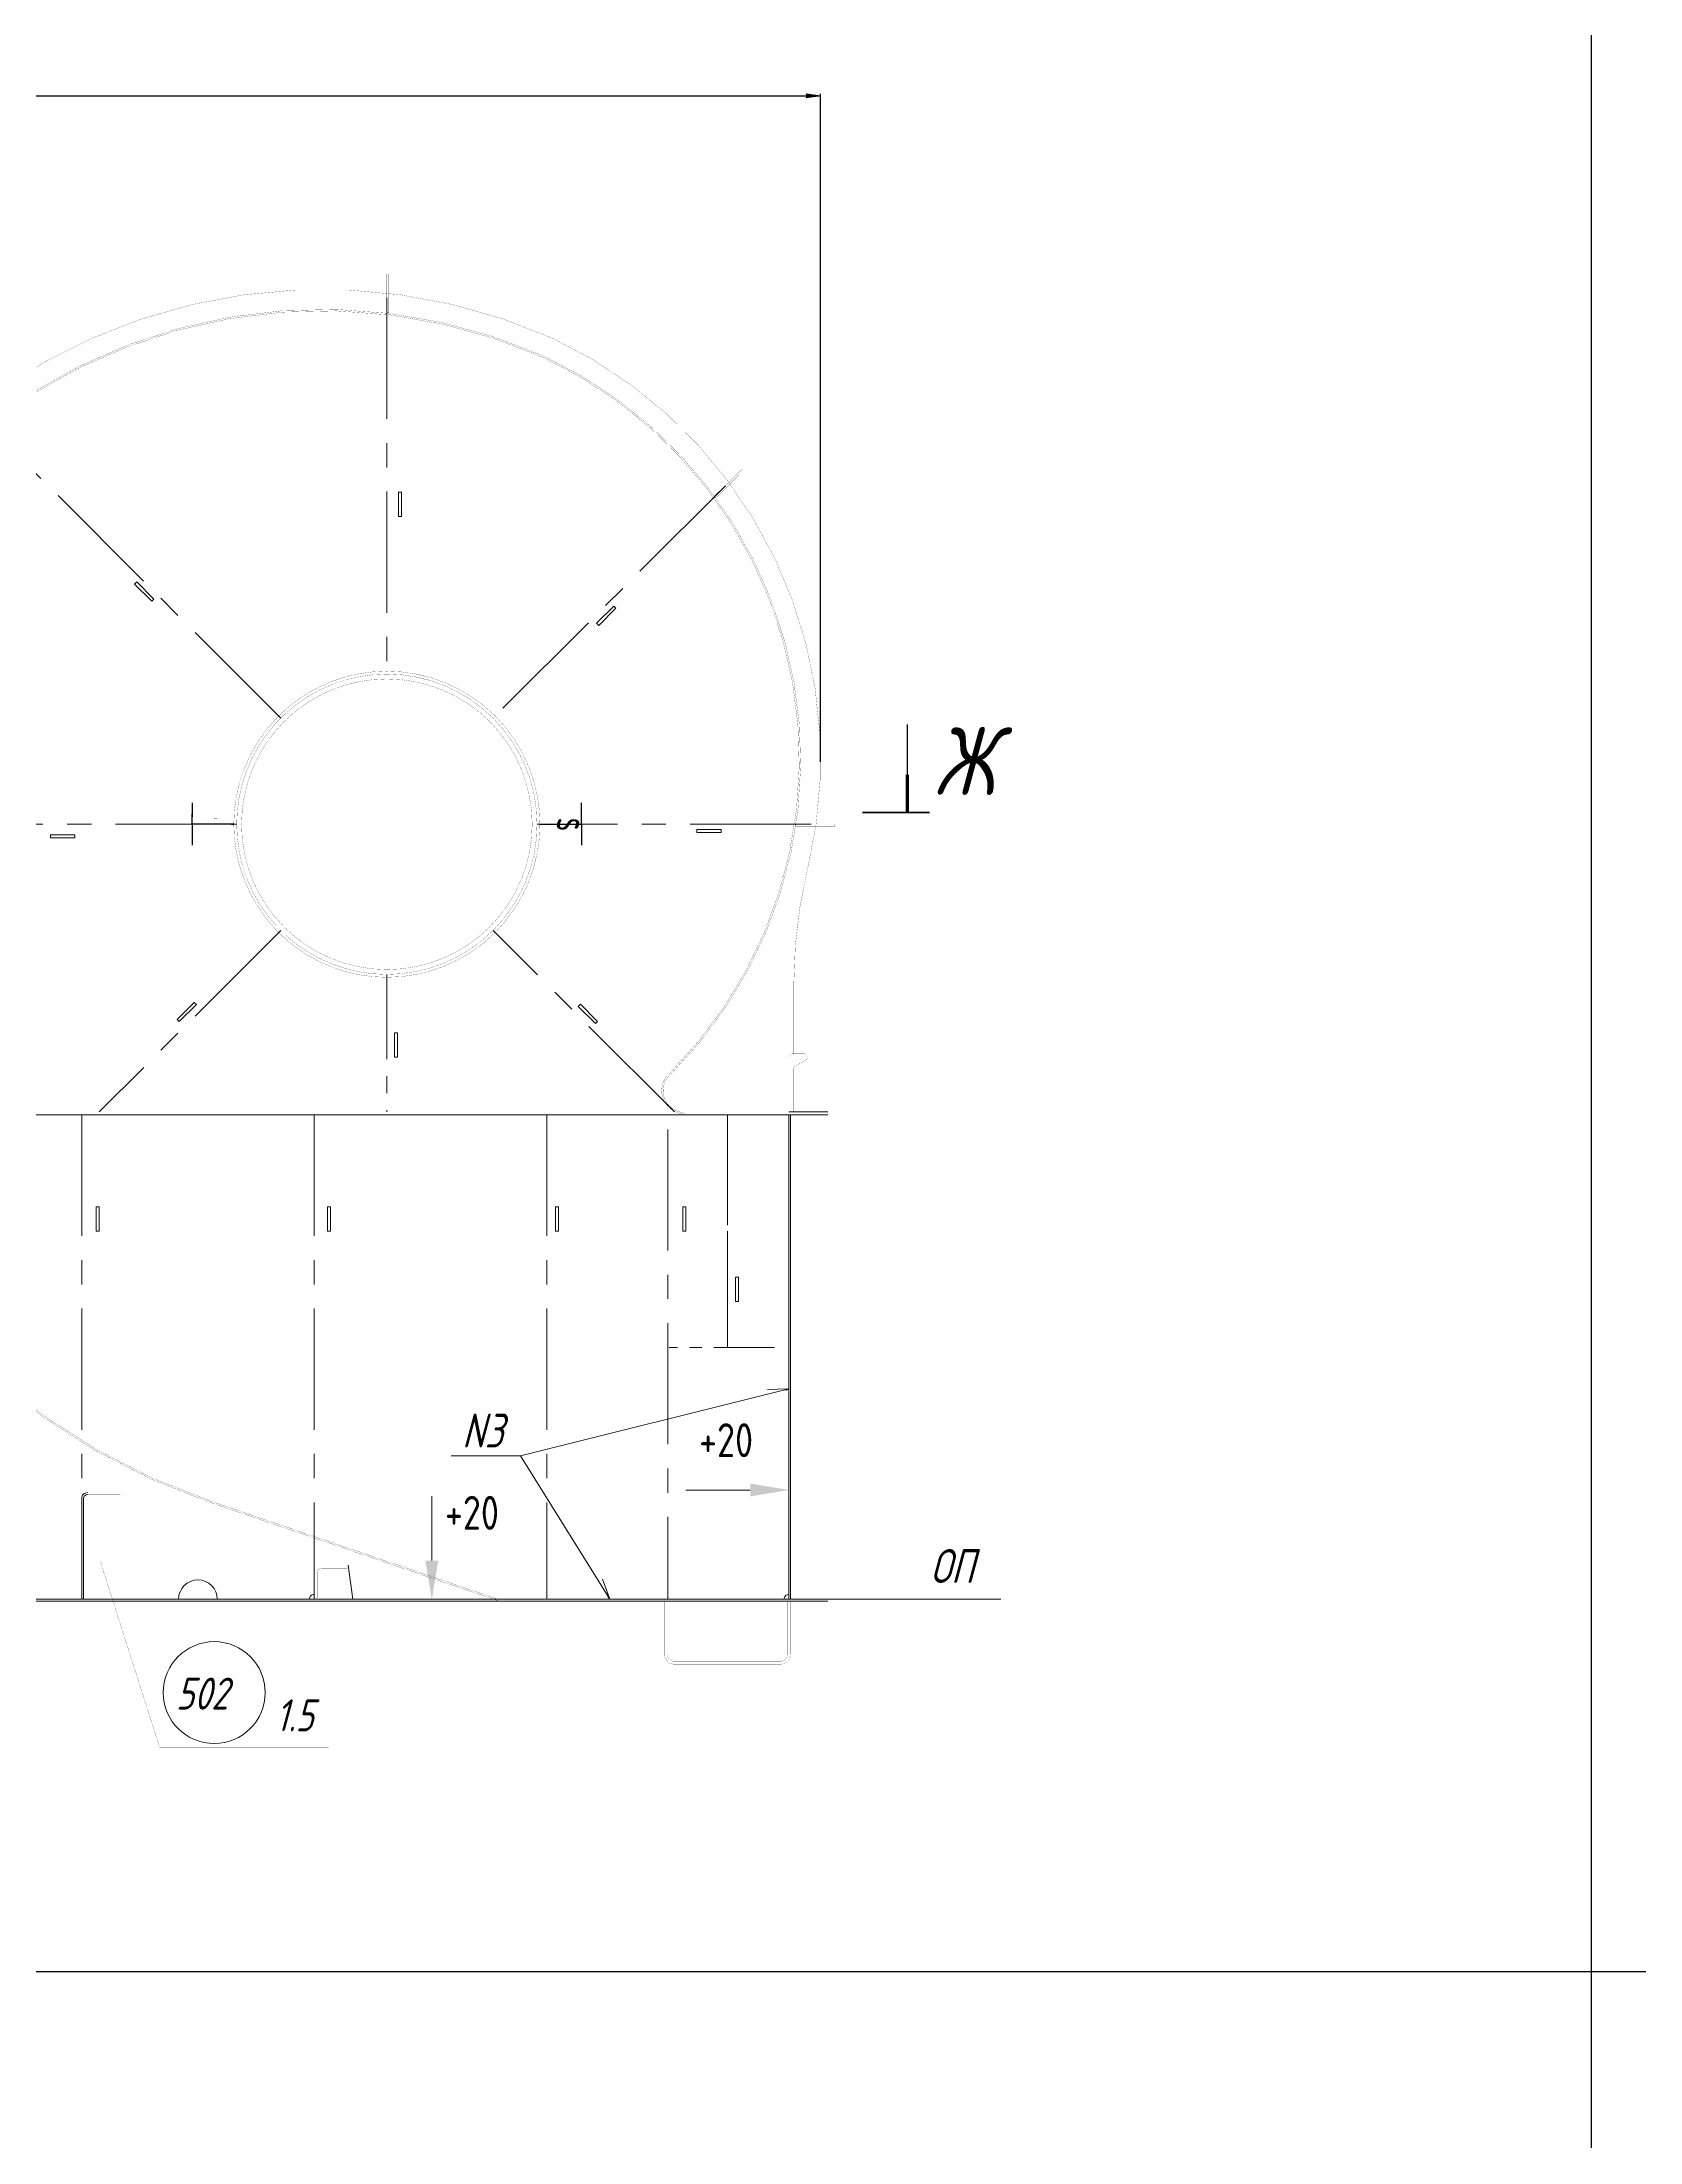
# Model space of a CAD drawing. Header units: millimetres. Extents: x 77380 to 135900, y -26587 to 17301.
# Drawn here: x 96663 to 98312, y -18340 to -16172 of the extents above; entities that cross this region are included whole.
import ezdxf

# ---------------------------------------------------------------- set-up
doc = ezdxf.new("R2010")
doc.units = ezdxf.units.MM
for name, pattern in [('K5LT32768', [0]), ('K5LT32770', [0]), ('K5LT32772', [0]), ('K5LT32776', [0]), ('K5LT32777', [0]), ('K5LT32779', [0]), ('K5LT32780', [0]), ('K5LT32782', [50, 37.5, -12.5]), ('K5LT32785', [200, 125, -25, 25, -25]), ('K5LT32790', [0]), ('K5LT32794', [0]), ('K5LT32796', [0]), ('K5LT32800', [100, 75, -25]), ('K5LT32802', [100, 62.5, -12.5, 12.5, -12.5]), ('K5LT32804', [50, 37.5, -12.5]), ('K5LT32806', [140, 87.5, -17.5, 17.5, -17.5]), ('K5LT32807', [850.2, 600, -125, 0.2, -125]), ('K5LT32831', [0]), ('K5LT32832', [0]), ('K5LT32833', [0]), ('K5LT32834', [0]), ('K5LT32835', [0]), ('K5LT32836', [0]), ('K5LT32837', [0]), ('K5LT_THIN', [0])]:
    doc.linetypes.add(name, pattern=pattern)
doc.layers.add('4001', color=7, linetype='Continuous')
doc.layers.add('РАЗМЕРЫ', color=3, linetype='Continuous', lineweight=25)
doc.styles.add('KDIMTEXTSTYLE', font='GOST_AU.SHX', dxfattribs={"width": 0.96, "oblique": 15, "height": 5})
doc.styles.add('KTEXTSTYLE', font='GOST_AU.SHX', dxfattribs={"width": 0.96, "height": 5})
doc.dimstyles.new('KDIMSTYLE (1.00)', dxfattribs={"dimtxt": 5, "dimasz": 1, "dimexe": 2, "dimexo": 0, "dimgap": 1, "dimtad": 1, "dimtxsty": 'KDIMTEXTSTYLE', "dimsah": 1, "dimcen": 0, "dimdle": 1, "dimadec": 0, "dimazin": 0, "dimtfac": 0.667, "dimtmove": 0, "dimatfit": 3, "dimfxl": 1, "dimtvp": 1, "dimtolj": 1, "dimtzin": 0, "dimarcsym": 0})

# ---------------------------------------------------------------- blocks, each defined once
blk = doc.blocks.new('KDIMARROW_01')
blk.add_hatch(color=0).paths.add_polyline_path([(0, 0), (-15, 2), (-13.5, 0), (-15, -2)])
at = {"color": 0, "linetype": 'K5LT_THIN', "lineweight": 18}
for p, q in [((-13.5, 0), (-15, 2)), ((-15, 2), (0, 0)), ((0, 0), (-15, -2)), ((-15, -2), (-13.5, 0))]:
    blk.add_line(p, q, dxfattribs=at)
at = {"layer": '4001', "color": 0, "linetype": 'K5LT_THIN', "lineweight": 18}
blk.add_line((0, 0), (-1, 0), dxfattribs=at)
blk = doc.blocks.new('*D644')
at = {"layer": 'Defpoints', "color": 0}
for p in [(97466.6, -16227.6), (95201.3, -16905.2), (97466.6, -16915)]:
    blk.add_point(p, dxfattribs=at)
at = {"layer": 'РАЗМЕРЫ', "color": 0, "lineweight": -2}
for p, q in [((95201.3, -16905.2), (95201.3, -16225.6)), ((95202.3, -16227.6), (97465.6, -16227.6)), ((97466.6, -16915), (97466.6, -16225.6))]:
    blk.add_line(p, q, dxfattribs=at)
at = {"layer": 'РАЗМЕРЫ', "color": 0, "lineweight": -2, "rotation": 180}
blk.add_blockref('KDIMARROW_01', (95201.3, -16227.6), dxfattribs=at)
at = {"layer": 'РАЗМЕРЫ', "color": 0, "lineweight": -2}
blk.add_blockref('KDIMARROW_01', (97466.6, -16227.6), dxfattribs=at)
at = {"layer": 'РАЗМЕРЫ', "color": 7, "insert": (96323.6, -16207), "char_height": 5, "attachment_point": 5, "style": 'KDIMTEXTSTYLE'}
blk.add_mtext('\\A1;\\H35.0;\\W0.965;\\Q15;\\H35.0;\\W0.965;\\Q15;\\Q15;2265\\H35.0;\\W0.965;\\Q15;\\Q15;*', dxfattribs=at)
blk = doc.blocks.new('U232')
blk.add_hatch(color=7).paths.add_polyline_path([(129853.1, 17006.3), (129853.1, 16993), (129893.1, 16999.7)])
at = {"color": 7, "linetype": 'K5LT32831', "lineweight": 9}
blk.add_line((129853.1, 16999.7), (129786.6, 16999.7), dxfattribs=at)
blk = doc.blocks.new('U234')
blk.add_hatch(color=7).paths.add_polyline_path([(129517.8, 16926.9), (129531.2, 16926.9), (129524.5, 16886.9)])
at = {"color": 7, "linetype": 'K5LT32831', "lineweight": 9}
blk.add_line((129524.5, 16926.9), (129524.5, 16993.5), dxfattribs=at)
blk = doc.blocks.new('U246')
at = {"color": 2, "linetype": 'K5LT32836', "lineweight": 30, "true_color": 0xffff00}
for p, q in [((129679, 17687.1), (129678.9, 17709)), ((129636.1, 17686.9), (129679, 17687.1)), ((129679, 17687.1), (129679.1, 17665.2))]:
    blk.add_line(p, q, dxfattribs=at)
at = {"color": 2, "linetype": 'K5LT32837', "true_color": 0xffff00, "const_width": 1.12}
for points in [[(129678.9, 17709), (129678.9, 17694.1)], [(129636.1, 17686.9), (129651, 17687)], [(129679.1, 17665.2), (129679, 17680.1)]]:
    blk.add_lwpolyline(points, dxfattribs=at)
at = {"color": 7, "insert": (129686.5, 17693.6), "char_height": 2.5, "attachment_point": 1, "rotation": 269.6928, "style": 'KTEXTSTYLE'}
blk.add_mtext('\\H3.5;\\W0.965;\\Q15;\\Q0;\\W0.765;\\H33.07;{\\c65535;s}', dxfattribs=at)
blk = doc.blocks.new('U247')
at = {"true_color": 0xffff00}
blk.add_hatch(color=2, dxfattribs=at).paths.add_polyline_path([(129300.5, 17692.3), (129300.5, 17692.3), (129300.5, 17692.3), (129300.6, 17692.3), (129300.7, 17692.4), (129300.7, 17692.4), (129300.7, 17692.4), (129300.6, 17692.5), (129300.5, 17692.6), (129300.4, 17692.7), (129300.4, 17692.8), (129300.4, 17693.1), (129300.5, 17693.3), (129300.7, 17693.3), (129300.9, 17693.2), (129301.8, 17692.4), (129302, 17692.3), (129302.2, 17692.3), (129302.6, 17692.4), (129302.8, 17692.7), (129302.8, 17693), (129302.7, 17693.3), (129302.4, 17693.5), (129302.4, 17693.5), (129302.4, 17693.5), (129302.3, 17693.5), (129302.2, 17693.4), (129302.2, 17693.4), (129302.3, 17693.4), (129302.4, 17693.2), (129302.5, 17693), (129302.5, 17692.7), (129302.4, 17692.6), (129302.2, 17692.5), (129302, 17692.6), (129301.1, 17693.4), (129300.9, 17693.5), (129300.8, 17693.5), (129300.7, 17693.5), (129300.3, 17693.4), (129300.1, 17693.1), (129300.1, 17692.8), (129300.2, 17692.5)])
at = {"color": 2, "linetype": 'K5LT32836', "lineweight": 30, "true_color": 0xffff00}
for p, q in [((129277.3, 17687.1), (129277.4, 17709)), ((129277.3, 17687.1), (129277.1, 17665.2)), ((129320.1, 17686.9), (129277.3, 17687.1))]:
    blk.add_line(p, q, dxfattribs=at)
at = {"color": 2, "linetype": 'K5LT32837', "true_color": 0xffff00, "const_width": 1.12}
for points in [[(129277.4, 17709), (129277.3, 17694.1)], [(129277.1, 17665.2), (129277.2, 17680.1)], [(129320.1, 17686.9), (129305.2, 17687)]]:
    blk.add_lwpolyline(points, dxfattribs=at)
blk = doc.blocks.new('U254')
at = {"color": 7, "linetype": 'K5LT_THIN', "lineweight": 18}
for p, q in [((129616.1, 17034.9), (129708.4, 16886.9)), ((129708.4, 16886.9), (129706.2, 16890.3))]:
    blk.add_line(p, q, dxfattribs=at)
at = {"color": 7, "linetype": 'K5LT32835', "lineweight": 18}
for p, q in [((129706.3, 16889.2), (129707.1, 16889)), ((129706.3, 16889.2), (129706.3, 16889.2)), ((129706.3, 16889.1), (129706.3, 16889.2)), ((129706.3, 16889.1), (129707.1, 16889)), ((129706.4, 16889.3), (129707, 16889.1)), ((129706.4, 16889.1), (129706.4, 16889.3)), ((129706.4, 16889), (129706.5, 16889.3)), ((129706.4, 16889.1), (129707.1, 16888.9)), ((129706.4, 16889), (129707.2, 16888.8)), ((129706.5, 16889.4), (129706.9, 16889.3)), ((129706.5, 16888.9), (129706.6, 16889.4)), ((129706.5, 16888.9), (129706.6, 16889.4)), ((129706.5, 16889.3), (129707, 16889.2)), ((129706.5, 16888.9), (129707.2, 16888.7)), ((129706.6, 16888.8), (129706.7, 16889.5)), ((129706.6, 16888.8), (129706.8, 16889.5)), ((129706.6, 16889.4), (129706.9, 16889.3)), ((129706.6, 16888.8), (129707.3, 16888.7)), ((129706.7, 16889.4), (129706.8, 16889.4)), ((129706.7, 16888.7), (129706.8, 16889.4)), ((129706.7, 16888.7), (129706.9, 16889.3)), ((129706.7, 16888.7), (129707.3, 16888.6)), ((129706.8, 16889.5), (129706.8, 16889.5)), ((129706.8, 16888.6), (129706.9, 16889.2)), ((129706.8, 16888.6), (129707, 16889.2)), ((129706.8, 16888.6), (129707.4, 16888.5)), ((129706.8, 16888.6), (129707.4, 16888.4)), ((129706.9, 16888.5), (129707, 16889.1)), ((129706.9, 16888.4), (129707.1, 16889)), ((129706.9, 16888.5), (129707.5, 16888.3)), ((129707, 16888.4), (129707.1, 16888.9)), ((129707, 16888.3), (129707.2, 16888.8)), ((129707, 16888.4), (129707.5, 16888.3)), ((129707.1, 16888.3), (129707.2, 16888.8)), ((129707.1, 16888.3), (129707.6, 16888.2)), ((129707.1, 16888.2), (129707.6, 16888.1)), ((129707.2, 16888.2), (129707.3, 16888.7)), ((129707.2, 16888.2), (129707.3, 16888.6)), ((129707.2, 16888.1), (129707.7, 16888)), ((129707.3, 16888.1), (129707.4, 16888.5)), ((129707.3, 16888.1), (129707.4, 16888.5)), ((129707.3, 16888.1), (129707.7, 16888)), ((129707.4, 16888), (129707.5, 16888.4)), ((129707.4, 16887.9), (129707.5, 16888.3)), ((129707.4, 16888), (129707.8, 16887.9)), ((129707.5, 16887.9), (129707.5, 16888.2)), ((129707.5, 16887.8), (129707.6, 16888.2)), ((129707.5, 16887.9), (129707.8, 16887.8)), ((129707.5, 16887.8), (129707.9, 16887.7)), ((129707.6, 16887.8), (129707.6, 16888.1)), ((129707.6, 16887.7), (129707.7, 16888)), ((129707.6, 16887.7), (129707.9, 16887.7)), ((129707.7, 16887.7), (129707.7, 16887.9)), ((129707.7, 16887.6), (129707.8, 16887.9)), ((129707.7, 16887.6), (129708, 16887.6)), ((129707.8, 16887.6), (129707.8, 16887.8)), ((129707.8, 16887.5), (129707.9, 16887.7)), ((129707.8, 16887.6), (129708, 16887.5)), ((129707.8, 16887.5), (129708, 16887.4)), ((129707.9, 16887.4), (129707.9, 16887.6)), ((129707.9, 16887.4), (129708, 16887.6)), ((129708, 16887.3), (129708, 16887.5)), ((129707.9, 16887.4), (129708.1, 16887.4)), ((129708, 16887.3), (129708.1, 16887.4)), ((129708, 16887.3), (129708.1, 16887.3)), ((129708.1, 16887.2), (129708.1, 16887.3)), ((129708.1, 16887.2), (129708.2, 16887.2)), ((129708.1, 16887.2), (129708.2, 16887.2)), ((129708.2, 16887.1), (129708.2, 16887.2)), ((129708.2, 16887.1), (129708.2, 16887.1)), ((129708.2, 16887.1), (129708.3, 16887.1)), ((129708.3, 16887.1), (129708.3, 16887.1)), ((129708.3, 16887), (129708.3, 16887)), ((129708.3, 16887), (129708.3, 16887))]:
    blk.add_line(p, q, dxfattribs=at)
at = {"color": 7, "linetype": 'K5LT32835', "const_width": 0.18}
blk.add_lwpolyline([(129706.8, 16889.5), (129708.4, 16886.9), (129706.3, 16889.2)], close=True, dxfattribs=at)
blk = doc.blocks.new('U255')
at = {"color": 7, "linetype": 'K5LT_THIN', "lineweight": 18}
for p, q in [((129616.1, 17034.9), (129893.1, 17104.2)), ((129893.1, 17104.2), (129889.2, 17103.2))]:
    blk.add_line(p, q, dxfattribs=at)
at = {"color": 7, "linetype": 'K5LT32835', "lineweight": 18}
for p, q in [((129890.2, 17103.3), (129890.3, 17103.5)), ((129890.2, 17103.3), (129890.4, 17103.5)), ((129890.2, 17103.4), (129890.2, 17103.4)), ((129890.8, 17103.1), (129890.2, 17103.4)), ((129890.8, 17103.1), (129890.2, 17103.4)), ((129890.7, 17103), (129890.2, 17103.3)), ((129890.3, 17102.9), (129890.7, 17103.6)), ((129890.3, 17103.2), (129890.5, 17103.5)), ((129890.3, 17103.1), (129890.6, 17103.5)), ((129890.3, 17103), (129890.6, 17103.5)), ((129890.9, 17103.1), (129890.3, 17103.5)), ((129890.6, 17103), (129890.3, 17103.2)), ((129890.6, 17103), (129890.3, 17103.1)), ((129890.4, 17102.9), (129890.3, 17103)), ((129890.5, 17102.9), (129890.3, 17103)), ((129890.4, 17102.9), (129890.3, 17102.9)), ((129890.4, 17102.9), (129890.8, 17103.6)), ((129891, 17103.2), (129890.4, 17103.5)), ((129890.5, 17102.9), (129890.9, 17103.6)), ((129891.1, 17103.2), (129890.5, 17103.5)), ((129890.6, 17103), (129891, 17103.6)), ((129891.1, 17103.2), (129890.6, 17103.5)), ((129890.7, 17103), (129891.1, 17103.7)), ((129891.2, 17103.2), (129890.7, 17103.6)), ((129890.8, 17103.1), (129891.2, 17103.7)), ((129891.3, 17103.3), (129890.8, 17103.6)), ((129890.9, 17103.1), (129891.3, 17103.7)), ((129891.3, 17103.3), (129890.9, 17103.6)), ((129891.4, 17103.3), (129890.9, 17103.6)), ((129891, 17103.2), (129891.3, 17103.7)), ((129891.5, 17103.4), (129891, 17103.6)), ((129891.1, 17103.2), (129891.4, 17103.7)), ((129891.5, 17103.4), (129891.1, 17103.7)), ((129891.2, 17103.3), (129891.5, 17103.8)), ((129891.6, 17103.4), (129891.2, 17103.7)), ((129891.3, 17103.3), (129891.6, 17103.8)), ((129891.7, 17103.5), (129891.3, 17103.7)), ((129891.4, 17103.4), (129891.7, 17103.8)), ((129891.7, 17103.5), (129891.4, 17103.7)), ((129891.5, 17103.4), (129891.8, 17103.8)), ((129891.8, 17103.5), (129891.5, 17103.7)), ((129891.6, 17103.5), (129891.9, 17103.8)), ((129891.9, 17103.6), (129891.6, 17103.8)), ((129891.9, 17103.6), (129891.6, 17103.8)), ((129891.7, 17103.5), (129891.9, 17103.9)), ((129892, 17103.6), (129891.7, 17103.8)), ((129891.8, 17103.6), (129892, 17103.9)), ((129892.1, 17103.7), (129891.8, 17103.8)), ((129891.9, 17103.6), (129892.1, 17103.9)), ((129892.2, 17103.7), (129891.9, 17103.9)), ((129892, 17103.7), (129892.2, 17103.9)), ((129892.2, 17103.7), (129892, 17103.9)), ((129892.1, 17103.7), (129892.3, 17104)), ((129892.3, 17103.8), (129892.1, 17103.9)), ((129892.2, 17103.7), (129892.4, 17104)), ((129892.4, 17103.8), (129892.2, 17103.9)), ((129892.5, 17103.9), (129892.3, 17104)), ((129892.4, 17103.8), (129892.3, 17103.9)), ((129892.4, 17103.8), (129892.5, 17104)), ((129892.6, 17103.9), (129892.4, 17104)), ((129892.5, 17103.8), (129892.6, 17104)), ((129892.6, 17103.9), (129892.5, 17104)), ((129892.6, 17103.9), (129892.6, 17104)), ((129892.7, 17104), (129892.6, 17104)), ((129892.7, 17103.9), (129892.7, 17104.1)), ((129892.8, 17104), (129892.7, 17104.1)), ((129892.8, 17104), (129892.8, 17104.1)), ((129892.8, 17104), (129892.8, 17104.1)), ((129892.9, 17104), (129892.9, 17104.1)), ((129892.9, 17104.1), (129892.9, 17104.1)), ((129893, 17104.1), (129892.9, 17104.1)), ((129893, 17104.1), (129893, 17104.1)), ((129893.1, 17104.1), (129893, 17104.1)), ((129893.1, 17104.1), (129893.1, 17104.2))]:
    blk.add_line(p, q, dxfattribs=at)
at = {"color": 7, "linetype": 'K5LT32835', "const_width": 0.18}
blk.add_lwpolyline([(129890.2, 17103.4), (129893.1, 17104.2), (129890.4, 17102.9)], close=True, dxfattribs=at)
blk = doc.blocks.new('U265')
at = {"color": 2, "linetype": 'K5LT32782', "lineweight": 18, "true_color": 0xffff00}
for p, q in [((129490, 18029.9), (129493.1, 18029.9)), ((129490, 18004.8), (129490, 18029.9)), ((129493.1, 18029.9), (129493.1, 18004.8)), ((129493.1, 18004.8), (129490, 18004.8))]:
    blk.add_line(p, q, dxfattribs=at)
blk = doc.blocks.new('U266')
at = {"color": 2, "linetype": 'K5LT32782', "lineweight": 18, "true_color": 0xffff00}
for p, q in [((129486, 17471.5), (129489.1, 17471.5)), ((129486, 17446.4), (129486, 17471.5)), ((129489.1, 17471.5), (129489.1, 17446.4)), ((129489.1, 17446.4), (129486, 17446.4))]:
    blk.add_line(p, q, dxfattribs=at)
blk = doc.blocks.new('U267')
at = {"color": 2, "linetype": 'K5LT32782', "lineweight": 18, "true_color": 0xffff00}
for p, q in [((129178, 17292), (129181.1, 17292)), ((129178, 17266.9), (129178, 17292)), ((129181.1, 17292), (129181.1, 17266.9)), ((129181.1, 17266.9), (129178, 17266.9))]:
    blk.add_line(p, q, dxfattribs=at)
blk = doc.blocks.new('U268')
at = {"color": 2, "linetype": 'K5LT32782', "lineweight": 18, "true_color": 0xffff00}
for p, q in [((129416.9, 17292), (129420, 17292)), ((129416.9, 17266.9), (129416.9, 17292)), ((129420, 17292), (129420, 17266.9)), ((129420, 17266.9), (129416.9, 17266.9))]:
    blk.add_line(p, q, dxfattribs=at)
blk = doc.blocks.new('U269')
at = {"color": 2, "linetype": 'K5LT32782', "lineweight": 18, "true_color": 0xffff00}
for p, q in [((129652, 17292), (129655.1, 17292)), ((129652, 17266.9), (129652, 17292)), ((129655.1, 17292), (129655.1, 17266.9)), ((129655.1, 17266.9), (129652, 17266.9))]:
    blk.add_line(p, q, dxfattribs=at)
blk = doc.blocks.new('U270')
at = {"color": 2, "linetype": 'K5LT32782', "lineweight": 18, "true_color": 0xffff00}
for p, q in [((129783.5, 17292), (129786.6, 17292)), ((129783.5, 17266.9), (129783.5, 17292)), ((129786.6, 17292), (129786.6, 17266.9)), ((129786.6, 17266.9), (129783.5, 17266.9))]:
    blk.add_line(p, q, dxfattribs=at)
blk = doc.blocks.new('U277')
at = {"color": 2, "linetype": 'K5LT32782', "lineweight": 18, "true_color": 0xffff00}
for p, q in [((129131.1, 17673), (129131.1, 17676.2)), ((129131.1, 17676.2), (129156.2, 17676.2)), ((129156.2, 17673), (129131.1, 17673)), ((129156.2, 17676.2), (129156.2, 17673))]:
    blk.add_line(p, q, dxfattribs=at)
blk = doc.blocks.new('U278')
at = {"color": 2, "linetype": 'K5LT32782', "lineweight": 18, "true_color": 0xffff00}
for p, q in [((129798.1, 17678.3), (129798.1, 17681.5)), ((129798.1, 17681.5), (129823.2, 17681.5)), ((129823.2, 17678.3), (129798.1, 17678.3)), ((129823.2, 17681.5), (129823.2, 17678.3))]:
    blk.add_line(p, q, dxfattribs=at)
blk = doc.blocks.new('U279')
at = {"color": 2, "linetype": 'K5LT32782', "lineweight": 18, "true_color": 0xffff00}
for p, q in [((129675.7, 17498.9), (129677.9, 17501.1)), ((129693.4, 17481.2), (129675.7, 17498.9)), ((129677.9, 17501.1), (129695.6, 17483.4)), ((129695.6, 17483.4), (129693.4, 17481.2))]:
    blk.add_line(p, q, dxfattribs=at)
blk = doc.blocks.new('U280')
at = {"color": 2, "linetype": 'K5LT32782', "lineweight": 18, "true_color": 0xffff00}
for p, q in [((129261.6, 17485.4), (129279.3, 17503.1)), ((129281.5, 17500.9), (129263.8, 17483.2)), ((129279.3, 17503.1), (129281.5, 17500.9)), ((129263.8, 17483.2), (129261.6, 17485.4))]:
    blk.add_line(p, q, dxfattribs=at)
blk = doc.blocks.new('U281')
at = {"color": 2, "linetype": 'K5LT32782', "lineweight": 18, "true_color": 0xffff00}
for p, q in [((129217.7, 17934.9), (129219.9, 17937.1)), ((129235.4, 17917.2), (129217.7, 17934.9)), ((129219.9, 17937.1), (129237.6, 17919.4)), ((129237.6, 17919.4), (129235.4, 17917.2))]:
    blk.add_line(p, q, dxfattribs=at)
blk = doc.blocks.new('U284')
at = {"color": 2, "linetype": 'K5LT32782', "lineweight": 18, "true_color": 0xffff00}
for p, q in [((129694.6, 17894.4), (129712.3, 17912.1)), ((129714.5, 17909.9), (129696.8, 17892.2)), ((129712.3, 17912.1), (129714.5, 17909.9)), ((129696.8, 17892.2), (129694.6, 17894.4))]:
    blk.add_line(p, q, dxfattribs=at)
blk = doc.blocks.new('U302')
at = {"color": 7, "linetype": 'K5LT32834', "lineweight": 30}
blk.add_line((130015.3, 17699), (130015.3, 17790.1), dxfattribs=at)
at = {"color": 7, "linetype": 'K5LT32832', "lineweight": 60}
blk.add_line((130038.3, 17699), (129968.9, 17699), dxfattribs=at)
at = {"color": 7, "linetype": 'K5LT32833', "const_width": 3.54}
blk.add_lwpolyline([(130015.3, 17699), (130015.3, 17738.1)], dxfattribs=at)

msp = doc.modelspace()

# ---------------------------------------------------------------- linework, layer by layer
at = {"color": 6}
for p, q in [((98262.304, -25985.734), (98262.304, -6183.971)), ((94137.059, -18163.819), (102487.549, -18163.819))]:
    msp.add_line(p, q, dxfattribs=at)
at = {"color": 1, "linetype": 'K5LT32785', "lineweight": 18, "true_color": 0xff0000}
for p, q in [((97018.95, -16436.153), (97018.95, -16824.552)), ((96909.351, -16869.952), (96594.951, -16555.553)), ((97368.452, -16630.052), (97128.552, -16869.952)), ((96863.95, -16979.552), (96208.95, -16979.552)), ((97456.95, -16979.552), (97173.949, -16979.552)), ((96909.352, -17089.152), (96721.952, -17276.552)), ((97315.951, -17276.552), (97128.551, -17089.152)), ((96703.95, -17279.552), (96703.95, -17669.552)), ((96943.95, -17279.552), (96943.95, -17779.552)), ((97183.95, -17279.552), (97183.95, -17779.552)), ((97308.95, -17294.552), (97308.95, -17779.552))]:
    msp.add_line(p, q, dxfattribs=at)
at = {"color": 5, "linetype": 'K5LT32807', "lineweight": 18, "true_color": 0x0000ff}
for p, q in [((97368.081, -16630.422), (97357.251, -16641.252)), ((97357.252, -16641.252), (97368.082, -16630.422))]:
    msp.add_line(p, q, dxfattribs=at)
at = {"color": 1, "linetype": 'K5LT32806', "lineweight": 18, "true_color": 0xff0000}
msp.add_line((97018.95, -17134.553), (97018.95, -17276.552), dxfattribs=at)
at = {"color": 3, "linetype": 'K5LT32768', "lineweight": 18, "true_color": 0x00ff00}
for p, q in [((97433.949, -17276.552), (97473.949, -17276.552)), ((97433.949, -17279.552), (97473.949, -17279.552)), ((97433.95, -17779.552), (97433.95, -17279.552)), ((97433.95, -17779.552), (97433.95, -17279.552)), ((97435.45, -17779.552), (97435.45, -17279.552)), ((97473.949, -17779.552), (95193.95, -17779.552)), ((97473.949, -17781.552), (95193.95, -17781.552)), ((97433.95, -17779.552), (95233.95, -17779.552)), ((96705.95, -17779.553), (96743.85, -17779.553))]:
    msp.add_line(p, q, dxfattribs=at)
at = {"color": 6, "linetype": 'K5LT32776', "lineweight": 18, "true_color": 0xff00ff}
for p, q in [((97433.95, -17279.552), (95233.95, -17279.552)), ((97370.485, -17279.552), (97370.485, -17393.552))]:
    msp.add_line(p, q, dxfattribs=at)
at = {"color": 2, "linetype": 'K5LT32770', "lineweight": 18, "true_color": 0xffff00}
for p, q in [((97370.45, -17399.552), (97370.45, -17519.552)), ((97378.884, -17447.028), (97382.015, -17447.028)), ((97382.015, -17447.028), (97382.015, -17472.077)), ((97382.015, -17472.077), (97378.884, -17472.077))]:
    msp.add_line(p, q, dxfattribs=at)
at = {"color": 7, "linetype": 'K5LT32780', "lineweight": 18}
for p, q in [((97378.884, -17472.077), (97378.884, -17447.028)), ((97156.964, -17631.565), (97085.283, -17631.565))]:
    msp.add_line(p, q, dxfattribs=at)
at = {"color": 1, "linetype": 'K5LT32802', "lineweight": 18, "true_color": 0xff0000}
msp.add_line((97418.95, -17519.552), (97310.45, -17519.552), dxfattribs=at)
at = {"color": 7, "linetype": 'K5LT_THIN', "lineweight": 18}
for p, q in [((97433.949, -17562.337), (97411.963, -17563.111)), ((96978.95, -17744.552), (96983.95, -17779.552)), ((97249.185, -17779.552), (97241.393, -17758.978))]:
    msp.add_line(p, q, dxfattribs=at)
at = {"color": 8, "linetype": 'K5LT32779', "lineweight": 18, "true_color": 0x808080}
for p, q in [((96703.949, -17779.553), (96703.949, -17675.479)), ((96705.95, -17779.553), (96705.95, -17675.479)), ((96705.95, -17681.452), (96705.95, -17779.553))]:
    msp.add_line(p, q, dxfattribs=at)
at = {"color": 1, "linetype": 'K5LT32772', "lineweight": 18, "true_color": 0xff0000}
msp.add_line((95018.976, -17779.553), (97652.676, -17779.553), dxfattribs=at)
at = {"color": 3, "linetype": 'K5LT32777', "true_color": 0x00ff00, "const_width": 0.18}
msp.add_lwpolyline([(95233.95, -17779.552), (95233.95, -17220.052, 0.41423792), (95230.45, -17216.553), (95228.95, -17216.553), (95228.95, -17144.179, 0.05960315), (95214.84, -17026.235, -0.35700911), (95478.233, -16477.723, -0.00501713), (95478.635, -16477.54, -0.31096461), (96130.498, -16600.028, 0.19978838), (96201.45, -16629.552), (96466.451, -16629.552, 0.19978334), (96537.404, -16600.026, -0.31089765), (97189.262, -16477.538, -0.00504742), (97189.667, -16477.723, -0.35700911), (97453.059, -17026.235, 0.05960327), (97438.95, -17144.179), (97438.95, -17216.553), (97437.45, -17216.553, 0.41423792), (97433.95, -17220.052), (97433.95, -17779.552)], format="xyb", dxfattribs=at)
at = {"color": 5, "linetype": 'K5LT32794', "true_color": 0x0000ff, "const_width": 0.18}
for points in [[(97018.95, -16451.552), (97018.95, -16411.552), (97020.95, -16411.552), (97020.95, -16451.552), (97018.95, -16451.552)], [(97357.199, -16641.23), (97385.634, -16613.097), (97387.041, -16614.519), (97358.606, -16642.652), (97357.199, -16641.23)], [(97440.95, -16979.552), (97480.95, -16979.552), (97480.95, -16981.552), (97440.95, -16981.552), (97440.95, -16979.552)]]:
    msp.add_lwpolyline(points, dxfattribs=at)
at = {"color": 6, "linetype": 'K5LT32800', "true_color": 0xff00ff, "const_width": 0.18}
for points in [[(97326.479, -17278.16), (97319.615, -17275.926, -0.59636959), (97312.555, -17236.969, 0.51915234), (97180.971, -16496.287, 0.41261207), (96437.577, -16780.847, 0.43745176), (96835.465, -17679.272), (97133.165, -17780.958)], [(97326.015, -17279.587), (97319.15, -17277.352, -0.59515202), (97311.55, -17235.853, 0.51908344), (97180.35, -16497.652, 0.41259846), (96438.95, -16781.452, 0.43744683), (96835.95, -17677.853), (97133.65, -17779.539)]]:
    msp.add_lwpolyline(points, format="xyb", dxfattribs=at)
at = {"color": 6, "linetype": 'K5LT32804', "true_color": 0xff00ff, "const_width": 0.18}
for points in [[(96860.95, -16979.552, -0.4142136), (97018.95, -16821.552, -0.41421333), (97176.95, -16979.552)], [(96863.95, -16979.552, -0.4142136), (97018.95, -16824.552, -0.41421332), (97173.95, -16979.552)], [(97176.95, -16979.552, -0.41421333), (97018.95, -17137.553, -0.4142136), (96860.95, -16979.552)], [(97173.95, -16979.552, -0.41421333), (97018.95, -17134.553, -0.4142136), (96863.95, -16979.552)]]:
    msp.add_lwpolyline(points, format="xyb", dxfattribs=at)
at = {"color": 3, "linetype": 'K5LT32777', "true_color": 0x00ff00, "const_width": 0.18}
msp.add_lwpolyline([(97168.95, -16979.552, 1), (96868.95, -16979.552, 1)], format="xyb", close=True, dxfattribs=at)
at = {"color": 1, "linetype": 'K5LT32796', "true_color": 0xff0000, "const_width": 0.18}
msp.add_lwpolyline([(97433.95, -17276.552), (97433.95, -17220.052, -0.41423792), (97437.45, -17216.553), (97449.45, -17216.553, -0.76735747), (97451.2, -17223.083), (97440.7, -17229.146, 0.2679376), (97438.95, -17232.177), (97438.95, -17276.552)], format="xyb", dxfattribs=at)
at = {"color": 8, "linetype": 'K5LT32779', "true_color": 0x808080, "const_width": 0.18}
msp.add_lwpolyline([(96709.949, -17669.48), (96743.877, -17669.48), (96743.877, -17671.48), (96709.949, -17671.48)], dxfattribs=at)
at = {"color": 1, "linetype": 'K5LT32772', "true_color": 0xff0000, "const_width": 0.18}
msp.add_lwpolyline([(96723.172, -17740.429), (96784.391, -17932.323), (96958.725, -17932.323)], dxfattribs=at)
at = {"color": 8, "linetype": 'K5LT32790', "true_color": 0x808080, "const_width": 0.18}
for points in [[(96946.95, -17778.052), (96946.95, -17752.052, -0.41421356), (96951.45, -17747.552), (96977.45, -17747.552, 0.41421356), (96978.95, -17746.052), (96978.95, -17744.552), (96943.95, -17744.552), (96943.95, -17779.552), (96945.45, -17779.552, 0.41421356)], [(97432.449, -17781.552), (97432.449, -17836.552, -0.41421356), (97425.449, -17843.552), (97315.449, -17843.552, -0.41421356), (97308.449, -17836.552), (97308.449, -17781.552), (97305.449, -17781.552), (97305.449, -17836.552, 0.41421356), (97315.449, -17846.552), (97425.449, -17846.552, 0.41421356), (97435.449, -17836.552), (97435.449, -17781.552)]]:
    msp.add_lwpolyline(points, format="xyb", close=True, dxfattribs=at)
at = {"color": 1, "linetype": 'K5LT32772', "lineweight": 18, "true_color": 0xff0000}
msp.add_circle((96840.751, -17875.963), 52.603, dxfattribs=at)
at = {"color": 8, "linetype": 'K5LT32779', "lineweight": 18, "true_color": 0x808080}
for radius, start, end in [(6, 89.998352, 180.001648), (3.999, 89.993202, 180.006805)]:
    msp.add_arc((96709.949, -17675.479), radius, start, end, dxfattribs=at)
at = {"color": 3, "linetype": 'K5LT32768', "lineweight": 18, "true_color": 0x00ff00}
for centre, radius, start, end in [((96823.949, -17779.552), 20, 0, 180), ((97433.949, -17779.552), 5, 89.999222, 179.99968)]:
    msp.add_arc(centre, radius, start, end, dxfattribs=at)
at = {"color": 3, "linetype": 'K5LT32777', "lineweight": 18, "true_color": 0x00ff00}
msp.add_arc((96943.949, -17779.553), 5, 89.99501, 179.996247, dxfattribs=at)

# ---------------------------------------------------------------- block references
for name in ['U265', 'U281', 'U284', 'U302', 'U247', 'U246', 'U277', 'U278', 'U280', 'U279', 'U266', 'U267', 'U268', 'U269', 'U270', 'U255', 'U254', 'U232', 'U234']:
    msp.add_blockref(name, (-32459.167, -34666.499))

# ---------------------------------------------------------------- texts
at = {"color": 7, "char_height": 2.5, "attachment_point": 1, "style": 'KTEXTSTYLE'}
for s, insert in [('\\H3.5;\\W0.965;\\Q15;\\Q15;\\H70.00;Ж', (97583.51, -16879.302)), ('\\H3.5;\\W0.965;\\Q15;\\Q15;\\H35.00;N3', (97096.492, -17587.998)), ('\\H3.5;\\W0.965;\\Q15;\\Q0;\\H35.00;+20', (97341.16, -17597.89)), ('\\H3.5;\\W0.965;\\Q15;\\Q0;\\H35.00;+20', (97078.875, -17672.89)), ('\\H3.5;\\W0.965;\\Q15;\\Q15;\\H35.00;ОП', (97579.819, -17727.792)), ('\\H3.5;\\W0.965;\\Q15;\\Q15;\\H33.00;{\\c255;502}', (96801.25, -17860.463)), ('\\H3.5;\\W0.965;\\Q15;\\Q15;\\H33.00;{\\c255;1.5}', (96904.157, -17882.885))]:
    msp.add_mtext(s, dxfattribs=dict(at, insert=insert))

# ---------------------------------------------------------------- dimensions: what is measured, and where the dimension line sits
at = {"layer": 'РАЗМЕРЫ', "color": 7}
dim = msp.add_linear_dim(base=(97466.612, -16227.582), p1=(95201.346, -16905.175), p2=(97466.612, -16914.997), text='\\H35.0;\\W0.965;\\Q15;\\H35.0;\\W0.965;\\Q15;\\Q15;2265\\H35.0;\\W0.965;\\Q15;\\Q15;*', dimstyle='KDIMSTYLE (1.00)', override={"dimscale": 1, "dimexo": 0, "dimblk1": 'KDIMARROW_01', "dimblk2": 'KDIMARROW_01', "dimse1": 0, "dimse2": 0, "dimclrt": 7, "dimtolj": 1}, dxfattribs=at)
dim.commit()
dim.dimension.update_dxf_attribs({"geometry": '*D644', "text_midpoint": (96323.612, -16227.582), "dimtype": 160})

doc.saveas('drawing.dxf')
